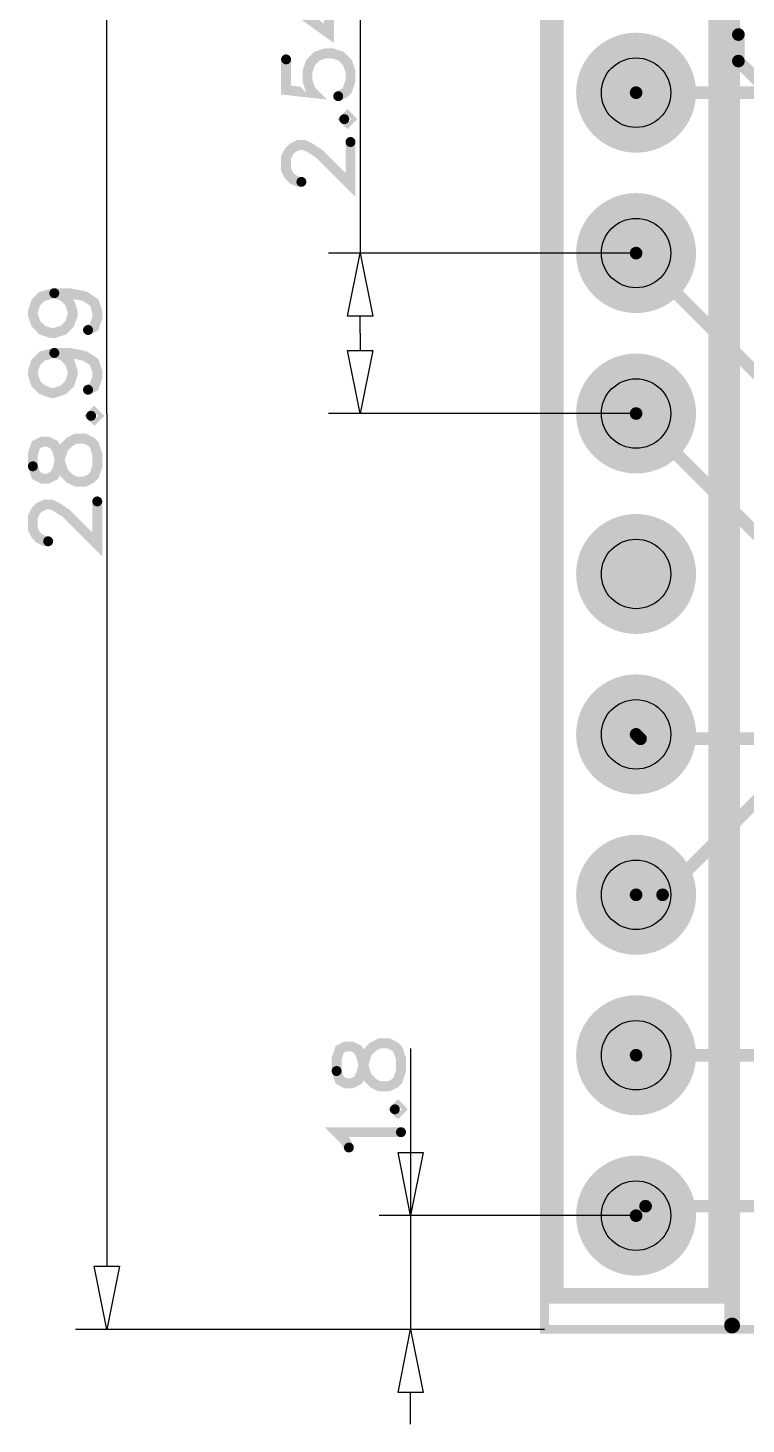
# Model space of a CAD drawing. Extents: x -8.2 to 25.5, y -3.3 to 33.2.
# Drawn here: x -8.18 to 3.19, y -1.5 to 20.61 of the extents above; entities that cross this region are included whole.
import ezdxf

# ---------------------------------------------------------------- set-up
doc = ezdxf.new("R2010")
doc.units = 0
for name, color, linetype in [('Bottom', 6, 'CONTINUOUS'), ('Bottom_Mask', 10, 'CONTINUOUS'), ('Drill_Bottom', 8, 'CONTINUOUS'), ('Drill_Top', 7, 'CONTINUOUS'), ('Top', 5, 'CONTINUOUS'), ('Top_Assy', 1, 'CONTINUOUS'), ('Top_Dimension', 14, 'CONTINUOUS'), ('Top_Mask', 3, 'CONTINUOUS'), ('Top_Silk', 2, 'CONTINUOUS')]:
    doc.layers.add(name, color=color, linetype=linetype)

msp = doc.modelspace()

# ---------------------------------------------------------------- linework, layer by layer
at = {"layer": 'Bottom', "linetype": 'CONTINUOUS'}
for points, const_width in [([(1.8765, 19.58, 1), (1.0265, 19.58, 1), (1.8765, 19.58, 1)], 0.85), ([(1.4015, 19.58, 1), (1.5015, 19.58, 1), (1.4015, 19.58, 1)], 0.1), ([(1.8765, 17.04, 1), (1.0265, 17.04, 1), (1.8765, 17.04, 1)], 0.85), ([(1.4015, 17.04, 1), (1.5015, 17.04, 1), (1.4015, 17.04, 1)], 0.1), ([(1.8765, 14.5, 1), (1.0265, 14.5, 1), (1.8765, 14.5, 1)], 0.85), ([(1.4015, 14.5, 1), (1.5015, 14.5, 1), (1.4015, 14.5, 1)], 0.1), ([(1.8765, 11.96, 1), (1.0265, 11.96, 1), (1.8765, 11.96, 1)], 0.85), ([(1.8765, 9.42, 1), (1.0265, 9.42, 1), (1.8765, 9.42, 1)], 0.85), ([(1.4015, 9.42, 1), (1.5015, 9.42, 1), (1.4015, 9.42, 1)], 0.1), ([(1.4715, 9.35, 1), (1.5715, 9.35, 1), (1.4715, 9.35, 1)], 0.1), ([(1.4715, 9.35, 1), (1.5715, 9.35, 1), (1.4715, 9.35, 1)], 0.1), ([(1.8765, 6.88, 1), (1.0265, 6.88, 1), (1.8765, 6.88, 1)], 0.85), ([(1.8765, 4.34, 1), (1.0265, 4.34, 1), (1.8765, 4.34, 1)], 0.85), ([(1.4015, 4.34, 1), (1.5015, 4.34, 1), (1.4015, 4.34, 1)], 0.1), ([(1.8765, 1.8, 1), (1.0265, 1.8, 1), (1.8765, 1.8, 1)], 0.85)]:
    msp.add_lwpolyline(points, format="xyb", dxfattribs=dict(at, const_width=const_width))
at = {"layer": 'Bottom', "linetype": 'CONTINUOUS', "const_width": 0.2}
for points in [[(3.3315, 19.58), (1.4515, 19.58)], [(3.4315, 15.06), (1.4515, 17.04)], [(5.8815, 10.07), (1.4515, 14.5)], [(1.5215, 9.35), (1.4515, 9.42)], [(11.6415, 9.35), (1.5215, 9.35)], [(1.4515, 4.34), (11.5415, 4.34)]]:
    msp.add_lwpolyline(points, dxfattribs=at)
at = {"layer": 'Bottom_Mask', "linetype": 'CONTINUOUS', "const_width": 0.95}
for points in [[(1.9265, 19.58, 1), (0.9765, 19.58, 1), (1.9265, 19.58, 1)], [(0.9765, 19.58, 1), (1.9265, 19.58, 1), (0.9765, 19.58, 1)], [(1.9265, 17.04, 1), (0.9765, 17.04, 1), (1.9265, 17.04, 1)], [(0.9765, 17.04, 1), (1.9265, 17.04, 1), (0.9765, 17.04, 1)], [(1.9265, 14.5, 1), (0.9765, 14.5, 1), (1.9265, 14.5, 1)], [(0.9765, 14.5, 1), (1.9265, 14.5, 1), (0.9765, 14.5, 1)], [(1.9265, 11.96, 1), (0.9765, 11.96, 1), (1.9265, 11.96, 1)], [(0.9765, 11.96, 1), (1.9265, 11.96, 1), (0.9765, 11.96, 1)], [(1.9265, 9.42, 1), (0.9765, 9.42, 1), (1.9265, 9.42, 1)], [(0.9765, 9.42, 1), (1.9265, 9.42, 1), (0.9765, 9.42, 1)], [(1.9265, 6.88, 1), (0.9765, 6.88, 1), (1.9265, 6.88, 1)], [(0.9765, 6.88, 1), (1.9265, 6.88, 1), (0.9765, 6.88, 1)], [(1.9265, 4.34, 1), (0.9765, 4.34, 1), (1.9265, 4.34, 1)], [(0.9765, 4.34, 1), (1.9265, 4.34, 1), (0.9765, 4.34, 1)], [(1.9265, 1.8, 1), (0.9765, 1.8, 1), (1.9265, 1.8, 1)], [(0.9765, 1.8, 1), (1.9265, 1.8, 1), (0.9765, 1.8, 1)]]:
    msp.add_lwpolyline(points, format="xyb", dxfattribs=at)
at = {"layer": 'Drill_Bottom'}
for centre in [(1.4515, 19.58), (1.4515, 17.04), (1.4515, 14.5), (1.4515, 11.96), (1.4515, 9.42), (1.4515, 6.88), (1.4515, 4.34), (1.4515, 1.8)]:
    msp.add_circle(centre, 0.55, dxfattribs=at)
at = {"layer": 'Drill_Top'}
for centre in [(1.4515, 19.58), (1.4515, 17.04), (1.4515, 14.5), (1.4515, 11.96), (1.4515, 9.42), (1.4515, 6.88), (1.4515, 4.34), (1.4515, 1.8)]:
    msp.add_circle(centre, 0.55, dxfattribs=at)
at = {"layer": 'Top', "linetype": 'CONTINUOUS', "const_width": 0.2}
for points in [[(3.0715, 20.5), (1.4515, 22.12)], [(3.0715, 20.08), (3.0715, 20.5)], [(4.6315, 18.52), (3.0715, 20.08)], [(1.8715, 6.88), (4.6715, 9.68)], [(1.4515, 6.88), (1.8715, 6.88)], [(1.6015, 1.95), (1.4515, 1.8)], [(4.2315, 1.95), (1.6015, 1.95)]]:
    msp.add_lwpolyline(points, dxfattribs=at)
at = {"layer": 'Top', "linetype": 'CONTINUOUS'}
for points, const_width in [([(3.0215, 20.5, 1), (3.1215, 20.5, 1), (3.0215, 20.5, 1)], 0.1), ([(3.0215, 20.5, 1), (3.1215, 20.5, 1), (3.0215, 20.5, 1)], 0.1), ([(1.8765, 19.58, 1), (1.0265, 19.58, 1), (1.8765, 19.58, 1)], 0.85), ([(3.0215, 20.08, 1), (3.1215, 20.08, 1), (3.0215, 20.08, 1)], 0.1), ([(3.0215, 20.08, 1), (3.1215, 20.08, 1), (3.0215, 20.08, 1)], 0.1), ([(1.8765, 17.04, 1), (1.0265, 17.04, 1), (1.8765, 17.04, 1)], 0.85), ([(1.8765, 14.5, 1), (1.0265, 14.5, 1), (1.8765, 14.5, 1)], 0.85), ([(1.8765, 11.96, 1), (1.0265, 11.96, 1), (1.8765, 11.96, 1)], 0.85), ([(1.8765, 9.42, 1), (1.0265, 9.42, 1), (1.8765, 9.42, 1)], 0.85), ([(1.8765, 6.88, 1), (1.0265, 6.88, 1), (1.8765, 6.88, 1)], 0.85), ([(1.4015, 6.88, 1), (1.5015, 6.88, 1), (1.4015, 6.88, 1)], 0.1), ([(1.8215, 6.88, 1), (1.9215, 6.88, 1), (1.8215, 6.88, 1)], 0.1), ([(1.8215, 6.88, 1), (1.9215, 6.88, 1), (1.8215, 6.88, 1)], 0.1), ([(1.8765, 4.34, 1), (1.0265, 4.34, 1), (1.8765, 4.34, 1)], 0.85), ([(1.8765, 1.8, 1), (1.0265, 1.8, 1), (1.8765, 1.8, 1)], 0.85), ([(1.5515, 1.95, 1), (1.6515, 1.95, 1), (1.5515, 1.95, 1)], 0.1), ([(1.5515, 1.95, 1), (1.6515, 1.95, 1), (1.5515, 1.95, 1)], 0.1), ([(1.4015, 1.8, 1), (1.5015, 1.8, 1), (1.4015, 1.8, 1)], 0.1)]:
    msp.add_lwpolyline(points, format="xyb", dxfattribs=dict(at, const_width=const_width))
at = {"layer": 'Top_Assy', "linetype": 'CONTINUOUS'}
for points, const_width in [([(0, 28.99), (19.0115, 28.99), (19.0115, 0), (0, 0), (0, 28.99)], 0.14), ([(2.9714, 28.94), (2.9714, 0.06)], 0.25)]:
    msp.add_lwpolyline(points, dxfattribs=dict(at, const_width=const_width))
at = {"layer": 'Top_Assy', "linetype": 'CONTINUOUS', "const_width": 0.125}
msp.add_lwpolyline([(2.9089, 0.06, 1), (3.0339, 0.06, 1), (2.9089, 0.06, 1)], format="xyb", dxfattribs=at)
at = {"layer": 'Top_Dimension', "linetype": 'CONTINUOUS'}
for points in [[(-6.9285, 14.495), (-6.9285, 27.99)], [(-2.9185, 21.1689), (-2.9185, 17.04)], [(1.4515, 17.04), (-3.4185, 17.04)], [(-2.9185, 17.04), (-2.7185, 16.04), (-3.1185, 16.04), (-2.9185, 17.04)], [(-2.9185, 15.77), (-2.9185, 16.04)], [(-2.9185, 15.77), (-2.9185, 15.5)], [(-2.9185, 14.5), (-3.1185, 15.5), (-2.7185, 15.5), (-2.9185, 14.5)], [(-6.9285, 14.495), (-6.9285, 1)], [(1.4515, 14.5), (-3.4185, 14.5)], [(-2.1185, 4.4483), (-2.1185, 1.8)], [(-2.1185, 3.3), (-2.1185, 2.8)], [(-2.1185, 1.8), (-2.3185, 2.8), (-1.9185, 2.8), (-2.1185, 1.8)], [(1.4515, 1.8), (-2.6185, 1.8)], [(-2.1185, 1.8), (-2.1185, 0)], [(-6.9285, 0), (-7.1285, 1), (-6.7285, 1), (-6.9285, 0)], [(0, 0), (-7.4285, 0)], [(0, 0), (-2.6185, 0)], [(-2.1185, 0), (-1.9185, -1), (-2.3185, -1), (-2.1185, 0)], [(-2.1185, -1.5), (-2.1185, -1)]]:
    msp.add_lwpolyline(points, dxfattribs=at)
at = {"layer": 'Top_Dimension', "linetype": 'CONTINUOUS', "const_width": 0.1569}
for points in [[(-3.0718, 21.0048), (-4.0915, 21.0048), (-3.412, 20.5185), (-3.412, 21.2474)], [(-4.0915, 20.1071), (-4.0915, 19.6219), (-3.6546, 19.5736), (-3.7029, 19.6219), (-3.7523, 19.7679), (-3.7523, 19.9128), (-3.7029, 20.0588), (-3.6063, 20.1565), (-3.4603, 20.2048), (-3.3638, 20.2048), (-3.2178, 20.1565), (-3.12, 20.0588), (-3.0718, 19.9128), (-3.0718, 19.7679), (-3.12, 19.6219), (-3.1695, 19.5736), (-3.266, 19.5242)], [(-3.1695, 19.161), (-3.12, 19.1127), (-3.0718, 19.161), (-3.12, 19.2104), (-3.1695, 19.161)], [(-3.8489, 18.1678), (-3.8972, 18.1678), (-3.9949, 18.2161), (-4.0432, 18.2644), (-4.0915, 18.3621), (-4.0915, 18.5564), (-4.0432, 18.653), (-3.9949, 18.7013), (-3.8972, 18.7507), (-3.8006, 18.7507), (-3.7029, 18.7013), (-3.558, 18.6047), (-3.0718, 18.1184), (-3.0718, 18.799)], [(-7.7623, 16.4052), (-7.6163, 16.3558), (-7.5186, 16.2592), (-7.4703, 16.1132), (-7.4703, 16.0649), (-7.5186, 15.9189), (-7.6163, 15.8223), (-7.7623, 15.7729), (-7.8106, 15.7729), (-7.9566, 15.8223), (-8.0532, 15.9189), (-8.1015, 16.0649), (-8.1015, 16.1132), (-8.0532, 16.2592), (-7.9566, 16.3558), (-7.7623, 16.4052), (-7.5186, 16.4052), (-7.276, 16.3558), (-7.13, 16.2592), (-7.0818, 16.1132), (-7.0818, 16.0166), (-7.13, 15.8706), (-7.2278, 15.8223)], [(-7.7623, 15.4592), (-7.6163, 15.4098), (-7.5186, 15.3132), (-7.4703, 15.1672), (-7.4703, 15.1189), (-7.5186, 14.9729), (-7.6163, 14.8763), (-7.7623, 14.8269), (-7.8106, 14.8269), (-7.9566, 14.8763), (-8.0532, 14.9729), (-8.1015, 15.1189), (-8.1015, 15.1672), (-8.0532, 15.3132), (-7.9566, 15.4098), (-7.7623, 15.4592), (-7.5186, 15.4592), (-7.276, 15.4098), (-7.13, 15.3132), (-7.0818, 15.1672), (-7.0818, 15.0706), (-7.13, 14.9246), (-7.2278, 14.8763)], [(-7.1795, 14.4637), (-7.13, 14.4154), (-7.0818, 14.4637), (-7.13, 14.5132), (-7.1795, 14.4637)], [(-8.1015, 13.6648), (-8.0532, 13.52), (-7.9566, 13.4706), (-7.8589, 13.4706), (-7.7623, 13.52), (-7.7129, 13.6166), (-7.6646, 13.8108), (-7.6163, 13.9568), (-7.5186, 14.0534), (-7.422, 14.1017), (-7.276, 14.1017), (-7.1795, 14.0534), (-7.13, 14.0051), (-7.0818, 13.8591), (-7.0818, 13.6648), (-7.13, 13.52), (-7.1795, 13.4706), (-7.276, 13.4223), (-7.422, 13.4223), (-7.5186, 13.4706), (-7.6163, 13.5683), (-7.6646, 13.7131), (-7.7129, 13.9074), (-7.7623, 14.0051), (-7.8589, 14.0534), (-7.9566, 14.0534), (-8.0532, 14.0051), (-8.1015, 13.8591), (-8.1015, 13.6648)], [(-7.8589, 12.4774), (-7.9072, 12.4774), (-8.0049, 12.5257), (-8.0532, 12.5739), (-8.1015, 12.6717), (-8.1015, 12.8659), (-8.0532, 12.9625), (-8.0049, 13.0108), (-7.9072, 13.0602), (-7.8106, 13.0602), (-7.7129, 13.0108), (-7.568, 12.9142), (-7.0818, 12.4279), (-7.0818, 13.1085)], [(-3.2915, 4.0899), (-3.2432, 3.945), (-3.1466, 3.8956), (-3.0489, 3.8956), (-2.9523, 3.945), (-2.9029, 4.0416), (-2.8546, 4.2359), (-2.8063, 4.3819), (-2.7086, 4.4785), (-2.612, 4.5268), (-2.466, 4.5268), (-2.3695, 4.4785), (-2.32, 4.4302), (-2.2718, 4.2842), (-2.2718, 4.0899), (-2.32, 3.945), (-2.3695, 3.8956), (-2.466, 3.8473), (-2.612, 3.8473), (-2.7086, 3.8956), (-2.8063, 3.9933), (-2.8546, 4.1382), (-2.9029, 4.3325), (-2.9523, 4.4302), (-3.0489, 4.4785), (-3.1466, 4.4785), (-3.2432, 4.4302), (-3.2915, 4.2842), (-3.2915, 4.0899)], [(-2.3695, 3.4842), (-2.32, 3.4359), (-2.2718, 3.4842), (-2.32, 3.5336), (-2.3695, 3.4842)], [(-3.0972, 2.8784), (-3.1466, 2.9761), (-3.2915, 3.1221), (-2.2718, 3.1221)]]:
    msp.add_lwpolyline(points, dxfattribs=at)
at = {"layer": 'Top_Dimension', "linetype": 'CONTINUOUS', "const_width": 0.0784}
for points in [[(-4.1307, 20.1071, 1), (-4.0523, 20.1071, 1), (-4.1307, 20.1071, 1)], [(-3.3053, 19.5242, 1), (-3.2268, 19.5242, 1), (-3.3053, 19.5242, 1)], [(-3.2087, 19.161, 1), (-3.1302, 19.161, 1), (-3.2087, 19.161, 1)], [(-3.111, 18.799, 1), (-3.0325, 18.799, 1), (-3.111, 18.799, 1)], [(-3.8881, 18.1678, 1), (-3.8097, 18.1678, 1), (-3.8881, 18.1678, 1)], [(-7.8016, 16.4052, 1), (-7.7231, 16.4052, 1), (-7.8016, 16.4052, 1)], [(-7.267, 15.8223, 1), (-7.1885, 15.8223, 1), (-7.267, 15.8223, 1)], [(-7.8016, 15.4592, 1), (-7.7231, 15.4592, 1), (-7.8016, 15.4592, 1)], [(-7.267, 14.8763, 1), (-7.1885, 14.8763, 1), (-7.267, 14.8763, 1)], [(-7.2187, 14.4637, 1), (-7.1402, 14.4637, 1), (-7.2187, 14.4637, 1)], [(-8.1407, 13.6648, 1), (-8.0623, 13.6648, 1), (-8.1407, 13.6648, 1)], [(-7.121, 13.1085, 1), (-7.0425, 13.1085, 1), (-7.121, 13.1085, 1)], [(-7.8981, 12.4774, 1), (-7.8197, 12.4774, 1), (-7.8981, 12.4774, 1)], [(-3.3307, 4.0899, 1), (-3.2523, 4.0899, 1), (-3.3307, 4.0899, 1)], [(-2.4087, 3.4842, 1), (-2.3302, 3.4842, 1), (-2.4087, 3.4842, 1)], [(-2.311, 3.1221, 1), (-2.2325, 3.1221, 1), (-2.311, 3.1221, 1)], [(-3.1364, 2.8784, 1), (-3.058, 2.8784, 1), (-3.1364, 2.8784, 1)]]:
    msp.add_lwpolyline(points, format="xyb", dxfattribs=at)
at = {"layer": 'Top_Mask', "linetype": 'CONTINUOUS', "const_width": 0.95}
for points in [[(1.9265, 19.58, 1), (0.9765, 19.58, 1), (1.9265, 19.58, 1)], [(0.9765, 19.58, 1), (1.9265, 19.58, 1), (0.9765, 19.58, 1)], [(1.9265, 17.04, 1), (0.9765, 17.04, 1), (1.9265, 17.04, 1)], [(0.9765, 17.04, 1), (1.9265, 17.04, 1), (0.9765, 17.04, 1)], [(1.9265, 14.5, 1), (0.9765, 14.5, 1), (1.9265, 14.5, 1)], [(0.9765, 14.5, 1), (1.9265, 14.5, 1), (0.9765, 14.5, 1)], [(1.9265, 11.96, 1), (0.9765, 11.96, 1), (1.9265, 11.96, 1)], [(0.9765, 11.96, 1), (1.9265, 11.96, 1), (0.9765, 11.96, 1)], [(1.9265, 9.42, 1), (0.9765, 9.42, 1), (1.9265, 9.42, 1)], [(0.9765, 9.42, 1), (1.9265, 9.42, 1), (0.9765, 9.42, 1)], [(1.9265, 6.88, 1), (0.9765, 6.88, 1), (1.9265, 6.88, 1)], [(0.9765, 6.88, 1), (1.9265, 6.88, 1), (0.9765, 6.88, 1)], [(1.9265, 4.34, 1), (0.9765, 4.34, 1), (1.9265, 4.34, 1)], [(0.9765, 4.34, 1), (1.9265, 4.34, 1), (0.9765, 4.34, 1)], [(1.9265, 1.8, 1), (0.9765, 1.8, 1), (1.9265, 1.8, 1)], [(0.9765, 1.8, 1), (1.9265, 1.8, 1), (0.9765, 1.8, 1)]]:
    msp.add_lwpolyline(points, format="xyb", dxfattribs=at)
at = {"layer": 'Top_Silk', "linetype": 'CONTINUOUS', "const_width": 0.25}
msp.add_lwpolyline([(2.7216, 28.4693), (0.1815, 28.4693), (0.1815, 0.5307), (2.7216, 0.5307), (2.7216, 28.4693)], dxfattribs=at)

doc.saveas('drawing.dxf')
